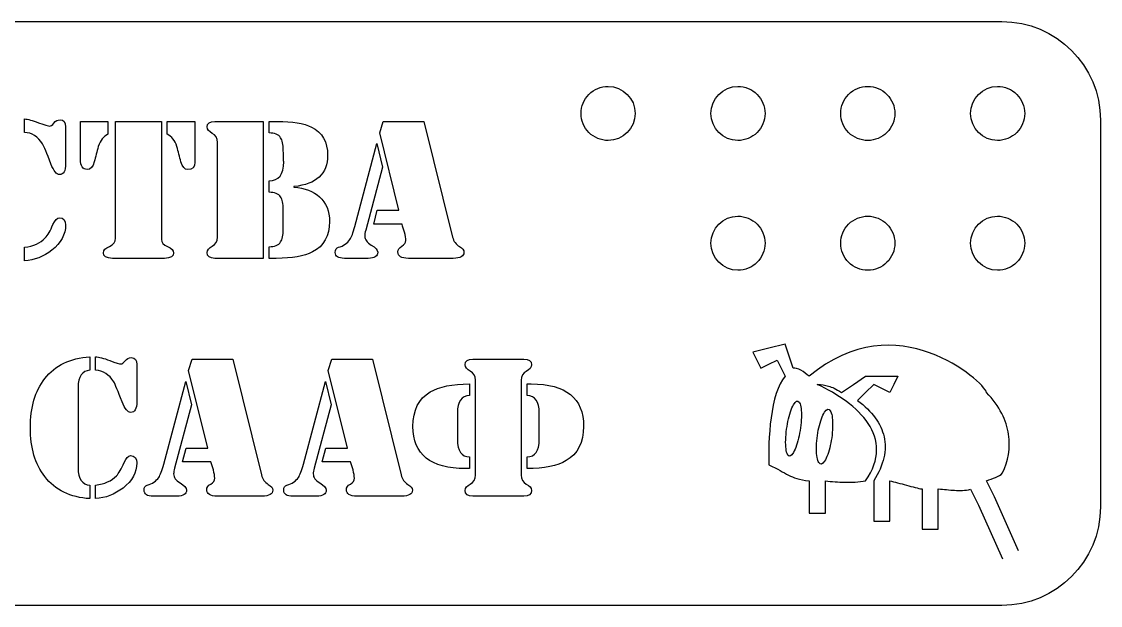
# Model space of a CAD drawing. Extents: x 0 to 345, y 0 to 54.
# Drawn here: x 245.3 to 345, y 0 to 54 of the extents above; entities that cross this region are included whole.
import ezdxf

# ---------------------------------------------------------------- set-up
doc = ezdxf.new("R2010")
doc.units = 0
doc.layers.add('Layer_1', color=7, linetype='CONTINUOUS')

msp = doc.modelspace()

# ---------------------------------------------------------------- linework, layer by layer
at = {"layer": 'Layer_1', "color": 7}
for p, q in [((9.116881, 54.000002), (335.883109, 54.000002)), ((245.556397, 43.750585), (245.556397, 44.999994)), ((301.999989, 45.500004), (301.999989, 45.500004)), ((314.000021, 45.500004), (314.000021, 45.500004)), ((326.000025, 45.500004), (326.000025, 45.500004)), ((338.000001, 45.500004), (338.000001, 45.500004)), ((344.999987, 44.88312), (344.999987, 9.116881)), ((249.357408, 44.278504), (249.357408, 40.847035)), ((250.742236, 41.269369), (250.742236, 44.771228)), ((250.742236, 44.771228), (253.276244, 44.771228)), ((253.276244, 44.771228), (253.276244, 43.574614)), ((253.980137, 44.771228), (258.221082, 44.771228)), ((253.980137, 33.966497), (253.980137, 44.771228)), ((253.980137, 44.771228), (253.980137, 44.771228)), ((258.221082, 44.771228), (258.221082, 33.843315)), ((258.749002, 44.771228), (261.300607, 44.771228)), ((258.749002, 43.574614), (258.749002, 44.771228)), ((258.749002, 44.771228), (258.749002, 44.771228)), ((261.300607, 44.771228), (261.300607, 40.987813)), ((263.16331, 44.771228), (267.615422, 44.771228)), ((267.615422, 44.771228), (267.615422, 32.101183)), ((268.160938, 43.697793), (268.160938, 44.771228)), ((268.160938, 44.771228), (268.917621, 44.771228)), ((278.399525, 43.715392), (278.716275, 44.771228)), ((278.716275, 44.771228), (282.482096, 44.771228)), ((282.482096, 44.771228), (285.121686, 34.072079)), ((245.556397, 43.750585), (245.556397, 43.750585)), ((280.159251, 36.553298), (278.399525, 43.715392)), ((263.392074, 34.054482), (263.392074, 42.817931)), ((276.094281, 35.057528), (278.135566, 42.712346)), ((278.135566, 42.712346), (278.663482, 40.547879)), ((278.135566, 42.712346), (278.135566, 42.712346)), ((250.742236, 41.269369), (250.742236, 41.269369)), ((278.663482, 40.547879), (277.097324, 34.70558)), ((268.160938, 38.207441), (268.160938, 39.280877)), ((270.466182, 38.735361), (270.466182, 38.682568)), ((269.480736, 34.775969), (269.480736, 36.623687)), ((277.83641, 35.268695), (278.170759, 36.553298)), ((278.170759, 36.553298), (280.159251, 36.553298)), ((280.458407, 35.268695), (277.83641, 35.268695)), ((280.458407, 35.268695), (280.458407, 35.268695)), ((245.556397, 31.872419), (245.556397, 33.121825)), ((268.160938, 32.101183), (268.160938, 33.174618)), ((314.000021, 33.499995), (314.000021, 33.499995)), ((326.000025, 33.499995), (326.000025, 33.499995)), ((338.000001, 33.499995), (338.000001, 33.499995)), ((258.502639, 32.101183), (253.680982, 32.101183)), ((267.615422, 32.101183), (263.16331, 32.101183)), ((267.615422, 32.101183), (267.615422, 32.101183)), ((268.829635, 32.101183), (268.160938, 32.101183)), ((268.829635, 32.101183), (268.829635, 32.101183)), ((277.32609, 32.101183), (275.126431, 32.101183)), ((285.192075, 32.101183), (281.039116, 32.101183)), ((245.556397, 31.872419), (245.556397, 31.872419)), ((315.85408, 24.165091), (314.364596, 23.793131)), ((316.226444, 23.049201), (315.85408, 24.165091)), ((251.610275, 23.003385), (251.610275, 21.753979)), ((252.138194, 21.753979), (252.138194, 23.003385)), ((314.364596, 23.793131), (312.875055, 23.421167)), ((312.875055, 23.421167), (313.247476, 22.677238)), ((316.598864, 21.933314), (316.226444, 23.049201)), ((255.939208, 22.281898), (255.939208, 18.850426)), ((260.733518, 21.718786), (261.05027, 22.774622)), ((261.05027, 22.774622), (264.816088, 22.774622)), ((264.816088, 22.774622), (267.455681, 12.075473)), ((273.639328, 21.718786), (273.95608, 22.774622)), ((273.95608, 22.774622), (277.721898, 22.774622)), ((277.721898, 22.774622), (280.361492, 12.075473)), ((287.010656, 22.774622), (291.709131, 22.774622)), ((313.247476, 22.677238), (313.619811, 21.933314)), ((313.619811, 21.933314), (314.364596, 22.305275)), ((314.364596, 22.305275), (315.109324, 22.677238)), ((315.109324, 22.677238), (315.481716, 21.933312)), ((252.138194, 21.753979), (252.138194, 21.753979)), ((262.493247, 14.556686), (260.733518, 21.718786)), ((275.399057, 14.556686), (273.639328, 21.718786)), ((315.481716, 21.933312), (315.85408, 21.189385)), ((322.184466, 20.445459), (323.301558, 21.189385)), ((323.301558, 21.189385), (324.79107, 21.189385)), ((324.79107, 21.189385), (326.280611, 21.189385)), ((326.280611, 21.189385), (325.908218, 20.445459)), ((250.519244, 20.170224), (250.519244, 12.708977)), ((258.428273, 13.060908), (260.469558, 20.71574)), ((260.469558, 20.71574), (260.997477, 18.551273)), ((260.469558, 20.71574), (260.469558, 20.71574)), ((271.334084, 13.060908), (273.375369, 20.71574)), ((273.375369, 20.71574), (273.903288, 18.551273)), ((273.375369, 20.71574), (273.375369, 20.71574)), ((286.693904, 20.486976), (286.693904, 19.413541)), ((286.693904, 20.486976), (286.693904, 20.486976)), ((287.23942, 12.057862), (287.23942, 20.821322)), ((291.462768, 20.821322), (291.462768, 12.057862)), ((292.008284, 19.413541), (292.008284, 20.486976)), ((292.008284, 20.486976), (292.37784, 20.486976)), ((321.067317, 19.701532), (322.184466, 20.445459)), ((324.046342, 20.445459), (323.301558, 19.701532)), ((324.79107, 20.073495), (324.046342, 20.445459)), ((325.535826, 19.701532), (324.79107, 20.073495)), ((325.908218, 20.445459), (325.535826, 19.701532)), ((292.008284, 19.413541), (292.008284, 19.413541)), ((323.301558, 19.701532), (322.55683, 18.957606)), ((260.997477, 18.551273), (259.431319, 12.708977)), ((273.903288, 18.551273), (272.33713, 12.708977)), ((285.567676, 17.812187), (285.567676, 15.330971)), ((293.134506, 15.330971), (293.134506, 17.812187)), ((317.362727, 17.621932), (317.362727, 17.621932)), ((320.25178, 16.725157), (320.25178, 16.725157)), ((260.170405, 13.272095), (260.504754, 14.556686)), ((260.504754, 14.556686), (262.493247, 14.556686)), ((273.076216, 13.272095), (273.410565, 14.556686)), ((273.410565, 14.556686), (275.399057, 14.556686)), ((262.792399, 13.272095), (260.170405, 13.272095)), ((262.792399, 13.272095), (262.792399, 13.272095)), ((275.69821, 13.272095), (273.076216, 13.272095)), ((275.69821, 13.272095), (275.69821, 13.272095)), ((286.693904, 13.729605), (286.693904, 12.656173)), ((292.008284, 12.656173), (292.008284, 13.729605)), ((286.693904, 12.656173), (286.324359, 12.656173)), ((287.23942, 12.057862), (287.23942, 12.057862)), ((251.610275, 11.125231), (251.610275, 9.875805)), ((251.610275, 11.125231), (251.610275, 11.125231)), ((252.138194, 9.875805), (252.138194, 11.125231)), ((318.08832, 11.518366), (318.08832, 10.030519)), ((319.577833, 10.030519), (319.577833, 11.518366)), ((324.046342, 11.518366), (324.046342, 9.65855)), ((325.535826, 9.65855), (325.535826, 11.518366)), ((335.217572, 10.030519), (334.472844, 11.518366)), ((259.660083, 10.104574), (257.460423, 10.104574)), ((267.52607, 10.104574), (263.373111, 10.104574)), ((272.565893, 10.104574), (270.366233, 10.104574)), ((280.431881, 10.104574), (276.278922, 10.104574)), ((291.709131, 10.104574), (287.010656, 10.104574)), ((318.08832, 10.030519), (318.08832, 8.542643)), ((319.577833, 8.542643), (319.577833, 10.030519)), ((328.514851, 10.774428), (328.514851, 8.91464)), ((330.004335, 8.91464), (330.004335, 10.774428)), ((332.99098, 10.739122), (333.731898, 9.268942)), ((337.434569, 5.062448), (335.217572, 10.030519)), ((252.138194, 9.875805), (252.138194, 9.875805)), ((324.046342, 9.65855), (324.046342, 7.798734)), ((325.535826, 7.798734), (325.535826, 9.65855)), ((333.731898, 9.268942), (335.945028, 4.318539)), ((318.08832, 8.542643), (318.833077, 8.542643)), ((318.833077, 8.542643), (319.577833, 8.542643)), ((328.514851, 8.91464), (328.514851, 7.054796)), ((330.004335, 7.054796), (330.004335, 8.91464)), ((324.046342, 7.798734), (324.79107, 7.798734)), ((324.79107, 7.798734), (325.535826, 7.798734)), ((328.514851, 7.054796), (329.259579, 7.054796)), ((329.259579, 7.054796), (330.004335, 7.054796)), ((335.883109, 0.000002), (9.116881, 0.000002))]:
    msp.add_line(p, q, dxfattribs=at)
for points in [[(335.883109, 54.000002), (340.933871, 54.000002), (344.999987, 49.933874), (344.999987, 44.88312)], [(297.732236, 47.267773), (298.201079, 47.736614), (298.836965, 48.000005), (299.500008, 48.000002)], [(299.500008, 48.000002), (300.880711, 47.999992), (301.999987, 46.880708), (301.999989, 45.500004)], [(309.000031, 45.500004), (309.000032, 46.880708), (310.119308, 47.999992), (311.500012, 48.000002)], [(311.500012, 48.000002), (312.163054, 48.000005), (312.798941, 47.736614), (313.267784, 47.267773)], [(321.732244, 47.267773), (322.201087, 47.736614), (322.836974, 48.000005), (323.500016, 48.000002)], [(323.500016, 48.000002), (324.163059, 48.000005), (324.798945, 47.736614), (325.267788, 47.267773)], [(333.000011, 45.500004), (333.000013, 46.880708), (334.119289, 47.999992), (335.499992, 48.000002)], [(335.499992, 48.000002), (336.163035, 48.000005), (336.798921, 47.736614), (337.267764, 47.267773)], [(296.999999, 45.500004), (296.999999, 46.163047), (297.263393, 46.798932), (297.732236, 47.267773)], [(313.267784, 47.267773), (313.736627, 46.798932), (314.000021, 46.163047), (314.000021, 45.500004)], [(321.000007, 45.500004), (321.000008, 46.163047), (321.263401, 46.798932), (321.732244, 47.267773)], [(325.267788, 47.267773), (325.736631, 46.798932), (326.000025, 46.163047), (326.000025, 45.500004)], [(337.267764, 47.267773), (337.736607, 46.798932), (338.000001, 46.163047), (338.000001, 45.500004)], [(245.556397, 44.999994), (245.861415, 44.97653), (246.295481, 44.859214), (246.858596, 44.648046)], [(248.283976, 44.612853), (248.436485, 44.812288), (248.624189, 44.912006), (248.847088, 44.912006)], [(248.847088, 44.912006), (249.187301, 44.912006), (249.357408, 44.700839), (249.357408, 44.278504)], [(297.732235, 43.732234), (297.263392, 44.201075), (296.999999, 44.836962), (296.999999, 45.500004)], [(301.999989, 45.500004), (301.999989, 44.1193), (300.880712, 43.000014), (299.500008, 43.000004)], [(311.500012, 43.000004), (310.119307, 43.000014), (309.000031, 44.1193), (309.000031, 45.500004)], [(314.000021, 45.500004), (314.000021, 44.836962), (313.736628, 44.201075), (313.267785, 43.732234)], [(321.732243, 43.732234), (321.2634, 44.201075), (321.000007, 44.836962), (321.000007, 45.500004)], [(326.000025, 45.500004), (326.000025, 44.836962), (325.736632, 44.201075), (325.267789, 43.732234)], [(335.499992, 43.000004), (334.119288, 43.000014), (333.000011, 44.1193), (333.000011, 45.500004)], [(338.000001, 45.500004), (338.000001, 44.836962), (337.736608, 44.201075), (337.267765, 43.732234)], [(246.858596, 44.648046), (247.433439, 44.43688), (247.779519, 44.331297), (247.896835, 44.331297)], [(247.896835, 44.331297), (248.002418, 44.331297), (248.131465, 44.425149), (248.283976, 44.612853)], [(262.44182, 44.260908), (262.44182, 44.601121), (262.682317, 44.771228), (263.16331, 44.771228)], [(262.916947, 43.662599), (262.600196, 43.826842), (262.44182, 44.026278), (262.44182, 44.260908)], [(268.917621, 44.771228), (270.325403, 44.771228), (271.381241, 44.595255), (272.085133, 44.243308)], [(272.085133, 44.243308), (273.082313, 43.750586), (273.580903, 42.876588), (273.580903, 41.621314)], [(247.228137, 42.67715), (246.805803, 43.357578), (246.248556, 43.71539), (245.556397, 43.750585)], [(253.276244, 43.574614), (252.865641, 43.398641), (252.566487, 43.023232), (252.378783, 42.448386)], [(259.646463, 42.448386), (259.458758, 43.023232), (259.159605, 43.398641), (258.749002, 43.574614)], [(263.392074, 42.817931), (263.392074, 43.216801), (263.233698, 43.498357), (262.916947, 43.662599)], [(269.234373, 43.257862), (269.034938, 43.551149), (268.677126, 43.697793), (268.160938, 43.697793)], [(269.480736, 42.096441), (269.480736, 42.636091), (269.398615, 43.023232), (269.234373, 43.257862)], [(299.500008, 43.000004), (298.836965, 43.000001), (298.201078, 43.263393), (297.732235, 43.732234)], [(313.267785, 43.732234), (312.798942, 43.263393), (312.163055, 43.000001), (311.500012, 43.000004)], [(323.500016, 43.000004), (322.836973, 43.000001), (322.201086, 43.263393), (321.732243, 43.732234)], [(325.267789, 43.732234), (324.798946, 43.263393), (324.163059, 43.000001), (323.500016, 43.000004)], [(337.267765, 43.732234), (336.798922, 43.263393), (336.163035, 43.000001), (335.499992, 43.000004)], [(248.002417, 40.829436), (247.627009, 41.826615), (247.368915, 42.44252), (247.228137, 42.67715)], [(252.378783, 42.448386), (252.261469, 41.967395), (252.138288, 41.492268), (252.009241, 41.023006)], [(260.016004, 41.023006), (259.886959, 41.492268), (259.763779, 41.967395), (259.646463, 42.448386)], [(269.498318, 41.568522), (269.486597, 41.814885), (269.480736, 41.990858), (269.480736, 42.096441)], [(251.358141, 40.319116), (250.947537, 40.319116), (250.742236, 40.635867), (250.742236, 41.269369)], [(252.009241, 41.023006), (251.880194, 40.553746), (251.663161, 40.319116), (251.358141, 40.319116)], [(260.667105, 40.319116), (260.362085, 40.319116), (260.145051, 40.553746), (260.016004, 41.023006)], [(261.300607, 40.987813), (261.300607, 40.542015), (261.089439, 40.319116), (260.667105, 40.319116)], [(268.160938, 39.280877), (269.064265, 39.280877), (269.515929, 39.861586), (269.515929, 41.023006)], [(269.515929, 41.023006), (269.515929, 41.140322), (269.510059, 41.322161), (269.498318, 41.568522)], [(273.580903, 41.621314), (273.580903, 39.920243), (272.542663, 38.958258), (270.466182, 38.735361)], [(248.794296, 39.843989), (248.524471, 39.843989), (248.260511, 40.172471), (248.002417, 40.829436)], [(249.357408, 40.847035), (249.357408, 40.178338), (249.169704, 39.843989), (248.794296, 39.843989)], [(269.234373, 37.785107), (269.034938, 38.066663), (268.677126, 38.207441), (268.160938, 38.207441)], [(270.466182, 38.682568), (271.463362, 38.600447), (272.249374, 38.301294), (272.82422, 37.785107)], [(269.480736, 36.623687), (269.480736, 37.163335), (269.398615, 37.550475), (269.234373, 37.785107)], [(272.82422, 37.785107), (273.445989, 37.233724), (273.756874, 36.471175), (273.756874, 35.497459)], [(309.000031, 33.499995), (309.000031, 34.880699), (310.119307, 35.999985), (311.500012, 35.999995)], [(311.500012, 35.999995), (312.163055, 35.999998), (312.798942, 35.736607), (313.267785, 35.267765)], [(321.732243, 35.267765), (322.201086, 35.736607), (322.836973, 35.999998), (323.500016, 35.999995)], [(323.500016, 35.999995), (324.163059, 35.999998), (324.798946, 35.736607), (325.267789, 35.267765)], [(333.000011, 33.499995), (333.000011, 34.880699), (334.119288, 35.999985), (335.499992, 35.999995)], [(335.499992, 35.999995), (336.163035, 35.999998), (336.798922, 35.736607), (337.267765, 35.267765)], [(247.4745, 33.984093), (247.709131, 34.230454), (247.949626, 34.641058), (248.195987, 35.215903)], [(249.357408, 35.180707), (249.357408, 34.300843), (248.935074, 33.526563), (248.090405, 32.857866)], [(248.195987, 35.215903), (248.383692, 35.638237), (248.577262, 35.849404), (248.776699, 35.849404)], [(248.776699, 35.849404), (249.163838, 35.849404), (249.357408, 35.626505), (249.357408, 35.180707)], [(273.756874, 35.497459), (273.756874, 34.171797), (273.234821, 33.239141), (272.190715, 32.699491)], [(275.63675, 33.843315), (275.78926, 34.066214), (275.94177, 34.470952), (276.094281, 35.057528)], [(280.687171, 34.529609), (280.60505, 34.77597), (280.528795, 35.022332), (280.458407, 35.268695)], [(313.267785, 35.267765), (313.736628, 34.798924), (314.000021, 34.163037), (314.000021, 33.499995)], [(321.000007, 33.499995), (321.000007, 34.163037), (321.2634, 34.798924), (321.732243, 35.267765)], [(325.267789, 35.267765), (325.736632, 34.798924), (326.000025, 34.163037), (326.000025, 33.499995)], [(337.267765, 35.267765), (337.736608, 34.798924), (338.000001, 34.163037), (338.000001, 33.499995)], [(245.556397, 33.121825), (246.389334, 33.227408), (247.028702, 33.514831), (247.4745, 33.984093)], [(253.417022, 33.209811), (253.792432, 33.385784), (253.980137, 33.638013), (253.980137, 33.966497)], [(262.916947, 33.22741), (263.233698, 33.39165), (263.392074, 33.667341), (263.392074, 34.054482)], [(269.234373, 33.614549), (269.398615, 33.849181), (269.480736, 34.236321), (269.480736, 34.775969)], [(277.097324, 34.70558), (277.038667, 34.482681), (277.009338, 34.300842), (277.009338, 34.160064)], [(277.009338, 34.160064), (277.009338, 33.843313), (277.208774, 33.567623), (277.607646, 33.332992)], [(280.810352, 33.755327), (280.810352, 33.954764), (280.769292, 34.212858), (280.687171, 34.529609)], [(285.121686, 34.072079), (285.227271, 33.673207), (285.438439, 33.379918), (285.75519, 33.192214)], [(252.85391, 32.611505), (252.85391, 32.846136), (253.041614, 33.045571), (253.417022, 33.209811)], [(258.221082, 33.843315), (258.221082, 33.585221), (258.408786, 33.368187), (258.784195, 33.192214)], [(258.784195, 33.192214), (259.159605, 33.027974), (259.34731, 32.834405), (259.34731, 32.611505)], [(262.44182, 32.629102), (262.44182, 32.863732), (262.600196, 33.063168), (262.916947, 33.22741)], [(268.160938, 33.174618), (268.677126, 33.174618), (269.034938, 33.321261), (269.234373, 33.614549)], [(274.281759, 32.646699), (274.281759, 32.916524), (274.381478, 33.074899), (274.580915, 33.121825)], [(274.580915, 33.121825), (275.050175, 33.250872), (275.40212, 33.491369), (275.63675, 33.843315)], [(277.607646, 33.332992), (278.006519, 33.098362), (278.205955, 32.875463), (278.205955, 32.664295)], [(280.071266, 32.699491), (280.071266, 32.910659), (280.194447, 33.086632), (280.44081, 33.22741)], [(280.44081, 33.22741), (280.687172, 33.379919), (280.810352, 33.555892), (280.810352, 33.755327)], [(285.75519, 33.192214), (286.036747, 33.027974), (286.177525, 32.852001), (286.177525, 32.664295)], [(311.500012, 30.999994), (310.119307, 31.000005), (309.000031, 32.11929), (309.000031, 33.499995)], [(314.000021, 33.499995), (314.000021, 32.836952), (313.736628, 32.201065), (313.267785, 31.732224)], [(321.732243, 31.732224), (321.2634, 32.201065), (321.000007, 32.836952), (321.000007, 33.499995)], [(326.000025, 33.499995), (326.000025, 32.836952), (325.736632, 32.201065), (325.267789, 31.732224)], [(335.499992, 30.999994), (334.119288, 31.000005), (333.000011, 32.11929), (333.000011, 33.499995)], [(338.000001, 33.499995), (338.000001, 32.836952), (337.736608, 32.201065), (337.267765, 31.732224)], [(248.090405, 32.857866), (247.316125, 32.259558), (246.471455, 31.931076), (245.556397, 31.872419)], [(253.680982, 32.101183), (253.129601, 32.101183), (252.85391, 32.27129), (252.85391, 32.611505)], [(259.34731, 32.611505), (259.34731, 32.27129), (259.065753, 32.101183), (258.502639, 32.101183)], [(263.16331, 32.101183), (262.682317, 32.101183), (262.44182, 32.277156), (262.44182, 32.629102)], [(272.190715, 32.699491), (271.416435, 32.300619), (270.296075, 32.101183), (268.829635, 32.101183)], [(275.126431, 32.101183), (274.563316, 32.101183), (274.281759, 32.283021), (274.281759, 32.646699)], [(278.205955, 32.664295), (278.205955, 32.288887), (277.912667, 32.101183), (277.32609, 32.101183)], [(281.039116, 32.101183), (280.393883, 32.101183), (280.071266, 32.300619), (280.071266, 32.699491)], [(286.177525, 32.664295), (286.177525, 32.288887), (285.849041, 32.101183), (285.192075, 32.101183)], [(313.267785, 31.732224), (312.798942, 31.263383), (312.163055, 30.999992), (311.500012, 30.999994)], [(323.500016, 30.999994), (322.836973, 30.999992), (322.201086, 31.263383), (321.732243, 31.732224)], [(325.267789, 31.732224), (324.798946, 31.263383), (324.163059, 30.999992), (323.500016, 30.999994)], [(337.267765, 31.732224), (336.798922, 31.263383), (336.163035, 30.999992), (335.499992, 30.999994)], [(329.217782, 23.366207), (326.164561, 24.465088), (322.132226, 24.590389), (318.08832, 21.189385)], [(247.439719, 20.9797), (248.389973, 22.211509), (249.780158, 22.886071), (251.610275, 23.003385)], [(252.138194, 23.003385), (252.443215, 22.979923), (252.877281, 22.862608), (253.440393, 22.65144)], [(334.472844, 19.701532), (334.345195, 20.194857), (332.271031, 22.267324), (329.217782, 23.366207)], [(253.440393, 22.65144), (254.015238, 22.440274), (254.361318, 22.334691), (254.478632, 22.334691)], [(254.478632, 22.334691), (254.584217, 22.334691), (254.713264, 22.428543), (254.865773, 22.616247)], [(254.865773, 22.616247), (255.018283, 22.815682), (255.205987, 22.9154), (255.428886, 22.9154)], [(255.428886, 22.9154), (255.769101, 22.9154), (255.939208, 22.704233), (255.939208, 22.281898)], [(286.289166, 22.264302), (286.289166, 22.604515), (286.529663, 22.774622), (287.010656, 22.774622)], [(286.764293, 21.665993), (286.447542, 21.830234), (286.289166, 22.02967), (286.289166, 22.264302)], [(291.709131, 22.774622), (292.19012, 22.774622), (292.430615, 22.604515), (292.430615, 22.264302)], [(292.430615, 22.264302), (292.430615, 22.017939), (292.266375, 21.812637), (291.937895, 21.648397)], [(317.316019, 21.756968), (317.045255, 21.911626), (316.78372, 22.001079), (316.598864, 21.933314)], [(246.102325, 16.439599), (246.102325, 18.316642), (246.548123, 19.830009), (247.439719, 20.9797)], [(251.610275, 21.753979), (250.882921, 21.695322), (250.519244, 21.167404), (250.519244, 20.170224)], [(253.809938, 20.680544), (253.387602, 21.360972), (252.830354, 21.718784), (252.138194, 21.753979)], [(287.23942, 20.821322), (287.23942, 21.220194), (287.081044, 21.501751), (286.764293, 21.665993)], [(291.937895, 21.648397), (291.621143, 21.484155), (291.462768, 21.208463), (291.462768, 20.821322)], [(315.85408, 21.189385), (315.180811, 20.458559), (314.781636, 18.951425), (314.564155, 17.357668)], [(318.08832, 21.189385), (317.866663, 21.382445), (317.586755, 21.602307), (317.316019, 21.756968)], [(254.584217, 18.832829), (254.208809, 19.830009), (253.950716, 20.445914), (253.809938, 20.680544)], [(283.051264, 19.74789), (283.884204, 20.240614), (285.098417, 20.486976), (286.693904, 20.486976)], [(292.37784, 20.486976), (295.615738, 20.486976), (297.234686, 19.178911), (297.234686, 16.562781)], [(323.537016, 16.826667), (322.540856, 18.327355), (320.721482, 19.546451), (318.833077, 20.445459)], [(318.833077, 20.445459), (319.244274, 20.411578), (319.544559, 20.386096), (319.871175, 20.288839)], [(319.871175, 20.288839), (320.197734, 20.191577), (320.550709, 20.022534), (321.067317, 19.701532)], [(281.467509, 16.562781), (281.467509, 18.052684), (281.995428, 19.114388), (283.051264, 19.74789)], [(286.693904, 19.413541), (285.943085, 19.378346), (285.567676, 18.844561), (285.567676, 17.812187)], [(293.134506, 17.812187), (293.134506, 18.844561), (292.759098, 19.378346), (292.008284, 19.413541)], [(316.636061, 18.563948), (316.836721, 18.914115), (317.018388, 18.983762), (317.149875, 18.813291)], [(322.55683, 18.957606), (323.883133, 17.942974), (324.726385, 16.831558), (325.002652, 15.59961)], [(336.509642, 15.831179), (336.31838, 17.101978), (335.696447, 18.423026), (334.472844, 19.701532)], [(255.376096, 17.847383), (255.106271, 17.847383), (254.842311, 18.175865), (254.584217, 18.832829)], [(255.939208, 18.850426), (255.939208, 18.181731), (255.751504, 17.847383), (255.376096, 17.847383)], [(316.122219, 17.019969), (316.253763, 17.649387), (316.435401, 18.213778), (316.636061, 18.563948)], [(317.149875, 18.813291), (317.281362, 18.642821), (317.362727, 18.232232), (317.362727, 17.621932)], [(319.503354, 17.88362), (319.710026, 18.191581), (319.897167, 18.215897), (320.032578, 18.00626)], [(320.032578, 18.00626), (320.168016, 17.79662), (320.25178, 17.353023), (320.25178, 16.725157)], [(314.564155, 17.357668), (314.346675, 15.763894), (314.310945, 14.08354), (314.364596, 13.006242)], [(315.909424, 15.085782), (315.909424, 15.696082), (315.990732, 16.390555), (316.122219, 17.019969)], [(317.362727, 17.621932), (317.362727, 17.011635), (317.281362, 16.317177), (317.149875, 15.687759)], [(318.974131, 16.429081), (319.109542, 17.042375), (319.296683, 17.575659), (319.503354, 17.88362)], [(247.439719, 11.91709), (246.548123, 13.066788), (246.102325, 14.574291), (246.102325, 16.439599)], [(286.324359, 12.656173), (283.086459, 12.656173), (281.467509, 13.958376), (281.467509, 16.562781)], [(297.234686, 16.562781), (297.234686, 15.072871), (296.700901, 14.01703), (295.633329, 13.395257)], [(318.754901, 14.49471), (318.754901, 15.122584), (318.838693, 15.815809), (318.974131, 16.429081)], [(320.25178, 16.725157), (320.25178, 16.097292), (320.168016, 15.404061), (320.032578, 14.790784)], [(323.301558, 11.518366), (324.706065, 13.543706), (324.533119, 15.326004), (323.537016, 16.826667)], [(285.567676, 15.330971), (285.567676, 14.298596), (285.943085, 13.764808), (286.693904, 13.729605)], [(292.008284, 13.729605), (292.759098, 13.764808), (293.134506, 14.298596), (293.134506, 15.330971)], [(316.122219, 13.894451), (315.990732, 14.064942), (315.909424, 14.475519), (315.909424, 15.085782)], [(317.149875, 15.687759), (317.018388, 15.058353), (316.836721, 14.493976), (316.636061, 14.143795)], [(325.002652, 15.59961), (325.278863, 14.367682), (324.987976, 13.015132), (324.046342, 11.518366)], [(335.962357, 12.262247), (336.461467, 13.339828), (336.700904, 14.560383), (336.509642, 15.831179)], [(316.636061, 14.143795), (316.435401, 13.793613), (316.253763, 13.723989), (316.122219, 13.894451)], [(318.974131, 13.213619), (318.838693, 13.423281), (318.754901, 13.86685), (318.754901, 14.49471)], [(320.032578, 14.790784), (319.897167, 14.17752), (319.710026, 13.644233), (319.503354, 13.336272)], [(254.056298, 11.987476), (254.290928, 12.233837), (254.531425, 12.644442), (254.777788, 13.219291)], [(255.939208, 13.184098), (255.939208, 12.304242), (255.516873, 11.529965), (254.672203, 10.861268)], [(254.777788, 13.219291), (254.965492, 13.641627), (255.159062, 13.852795), (255.358497, 13.852795)], [(255.358497, 13.852795), (255.745638, 13.852795), (255.939208, 13.629896), (255.939208, 13.184098)], [(257.970746, 11.846703), (258.123255, 12.069603), (258.275764, 12.474337), (258.428273, 13.060908)], [(263.021166, 12.533011), (262.939045, 12.779373), (262.862789, 13.025734), (262.792399, 13.272095)], [(270.876553, 11.846703), (271.029064, 12.069603), (271.181574, 12.474337), (271.334084, 13.060908)], [(275.926976, 12.533011), (275.844855, 12.779373), (275.7686, 13.025734), (275.69821, 13.272095)], [(295.633329, 13.395257), (294.800379, 12.902534), (293.59203, 12.656173), (292.008284, 12.656173)], [(314.364596, 13.006242), (315.205166, 12.621629), (315.669422, 12.302944), (316.156876, 12.053826)], [(319.503354, 13.336272), (319.296683, 13.028311), (319.109542, 13.004012), (318.974131, 13.213619)], [(250.519244, 12.708977), (250.519244, 11.711792), (250.882921, 11.183876), (251.610275, 11.125231)], [(252.138194, 11.125231), (252.971132, 11.2308), (253.6105, 11.518216), (254.056298, 11.987476)], [(259.431319, 12.708977), (259.372662, 12.486078), (259.343333, 12.304242), (259.343333, 12.16347)], [(259.343333, 12.16347), (259.343333, 11.846703), (259.542769, 11.57101), (259.941642, 11.336389)], [(263.144347, 11.758735), (263.144347, 11.958153), (263.103287, 12.216245), (263.021166, 12.533011)], [(267.455681, 12.075473), (267.561264, 11.676599), (267.772432, 11.383313), (268.089183, 11.195617)], [(272.33713, 12.708977), (272.278472, 12.486078), (272.249144, 12.304242), (272.249144, 12.16347)], [(272.249144, 12.16347), (272.249144, 11.846703), (272.448579, 11.57101), (272.847449, 11.336389)], [(276.050155, 11.758735), (276.050155, 11.958153), (276.009096, 12.216245), (275.926976, 12.533011)], [(280.361492, 12.075473), (280.467075, 11.676599), (280.678242, 11.383313), (280.994993, 11.195617)], [(286.764293, 11.23081), (287.081044, 11.395044), (287.23942, 11.670728), (287.23942, 12.057862)], [(291.462768, 12.057862), (291.462768, 11.670728), (291.621143, 11.395044), (291.937895, 11.23081)], [(316.156876, 12.053826), (316.64433, 11.804652), (317.154955, 11.62499), (318.08832, 11.518366)], [(335.307065, 11.832254), (335.55988, 11.932076), (335.782864, 12.051117), (335.962357, 12.262247)], [(251.610275, 9.875805), (249.791889, 9.981393), (248.401704, 10.661822), (247.439719, 11.91709)], [(256.615754, 10.650081), (256.615754, 10.919904), (256.715472, 11.078288), (256.914907, 11.125231)], [(256.914907, 11.125231), (257.384167, 11.254263), (257.736114, 11.494753), (257.970746, 11.846703)], [(259.941642, 11.336389), (260.340512, 11.10175), (260.539947, 10.878851), (260.539947, 10.667692)], [(262.405261, 10.702885), (262.405261, 10.914044), (262.528442, 11.090019), (262.774803, 11.23081)], [(262.774803, 11.23081), (263.021166, 11.383323), (263.144347, 11.559298), (263.144347, 11.758735)], [(268.089183, 11.195617), (268.370739, 11.031363), (268.511517, 10.855388), (268.511517, 10.667692)], [(269.521565, 10.650081), (269.521565, 10.919904), (269.621283, 11.078288), (269.820718, 11.125231)], [(269.820718, 11.125231), (270.289978, 11.254263), (270.641923, 11.494753), (270.876553, 11.846703)], [(272.847449, 11.336389), (273.246322, 11.10175), (273.445758, 10.878851), (273.445758, 10.667692)], [(275.311072, 10.702885), (275.311072, 10.914044), (275.434252, 11.090019), (275.680613, 11.23081)], [(275.680613, 11.23081), (275.926975, 11.383323), (276.050155, 11.559298), (276.050155, 11.758735)], [(280.994993, 11.195617), (281.276549, 11.031363), (281.417328, 10.855388), (281.417328, 10.667692)], [(286.289166, 10.632499), (286.289166, 10.867119), (286.447542, 11.066557), (286.764293, 11.23081)], [(291.937895, 11.23081), (292.266375, 11.066557), (292.430615, 10.867119), (292.430615, 10.632499)], [(319.577833, 11.518366), (320.159013, 11.451959), (320.771464, 11.401639), (321.397856, 11.393088)], [(321.397856, 11.393088), (322.024304, 11.384339), (322.664695, 11.417641), (323.301558, 11.518366)], [(325.535826, 11.518366), (325.95978, 11.432401), (326.526567, 11.27303), (327.076364, 11.121872)], [(327.076364, 11.121872), (327.626133, 10.970714), (328.158912, 10.827712), (328.514851, 10.774428)], [(334.472844, 11.518366), (334.771633, 11.652111), (335.05425, 11.732516), (335.307065, 11.832254)], [(254.672203, 10.861268), (253.897922, 10.262957), (253.053253, 9.934469), (252.138194, 9.875805)], [(257.460423, 10.104574), (256.897311, 10.104574), (256.615754, 10.28641), (256.615754, 10.650081)], [(260.539947, 10.667692), (260.539947, 10.29228), (260.246659, 10.104574), (259.660083, 10.104574)], [(263.373111, 10.104574), (262.727878, 10.104574), (262.405261, 10.304011), (262.405261, 10.702885)], [(268.511517, 10.667692), (268.511517, 10.29228), (268.183035, 10.104574), (267.52607, 10.104574)], [(270.366233, 10.104574), (269.803121, 10.104574), (269.521565, 10.28641), (269.521565, 10.650081)], [(273.445758, 10.667692), (273.445758, 10.29228), (273.15247, 10.104574), (272.565893, 10.104574)], [(276.278922, 10.104574), (275.633688, 10.104574), (275.311072, 10.304011), (275.311072, 10.702885)], [(281.417328, 10.667692), (281.417328, 10.29228), (281.088845, 10.104574), (280.431881, 10.104574)], [(287.010656, 10.104574), (286.529663, 10.104574), (286.289166, 10.280549), (286.289166, 10.632499)], [(292.430615, 10.632499), (292.430615, 10.280549), (292.19012, 10.104574), (291.709131, 10.104574)], [(330.004335, 10.774428), (330.547754, 10.738558), (331.040853, 10.673901), (331.524892, 10.646158)], [(331.524892, 10.646158), (332.00896, 10.618501), (332.483912, 10.627532), (332.99098, 10.739122)], [(344.999987, 9.116881), (344.999987, 4.066119), (340.933871, 0.000002), (335.883109, 0.000002)]]:
    msp.add_open_spline(points, degree=3, dxfattribs=at)

doc.saveas('drawing.dxf')
